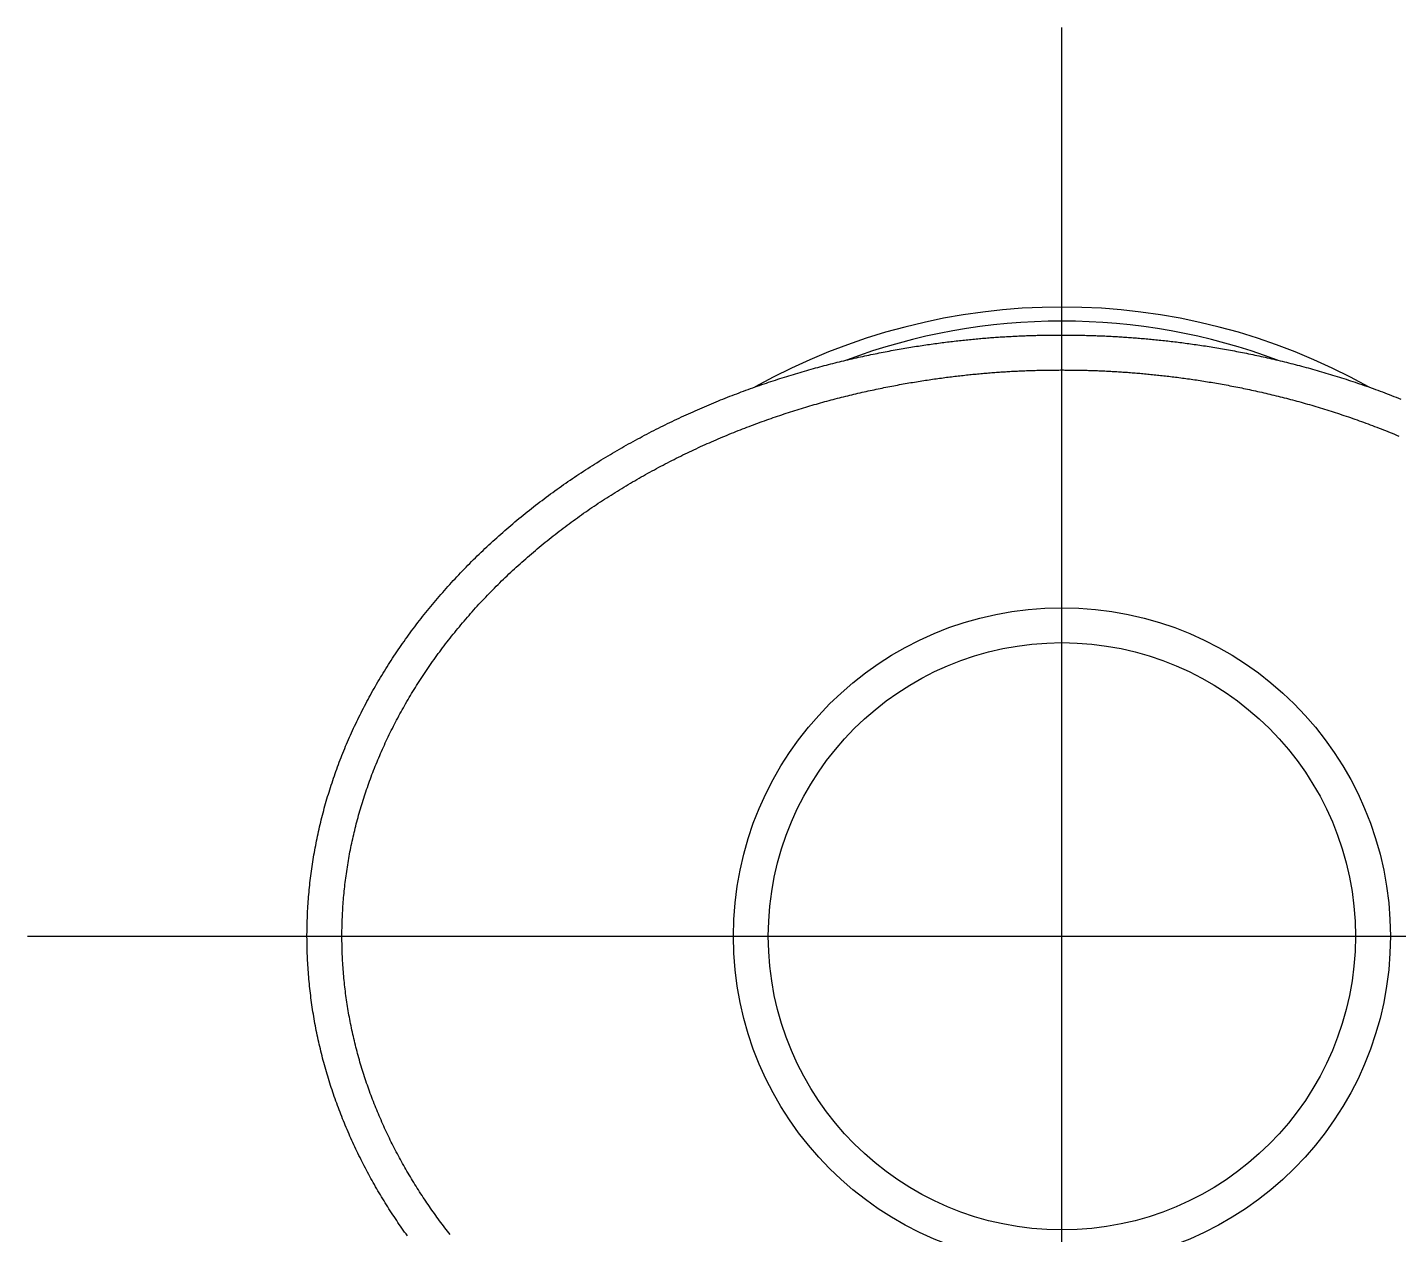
# Model space of a CAD drawing. Extents: x -24.5 to 19.9, y -16.2 to 6.5.
# Drawn here: x 5.15 to 14.95, y -2.13 to 6.5 of the extents above; entities that cross this region are included whole.
import ezdxf

# ---------------------------------------------------------------- set-up
doc = ezdxf.new("R2010")
doc.units = 0
doc.linetypes.add('CENTER', pattern=[50.8, 31.75, -6.35, 6.35, -6.35])
doc.layers.get('0').update_dxf_attribs({"linetype": 'CONTINUOUS'})
doc.layers.add('CENTER', color=1, linetype='CENTER')

msp = doc.modelspace()

# ---------------------------------------------------------------- linework, layer by layer
at = {"color": 7}
for points in [[(7.86433, -2.14251, 0), (7.8546, -2.12897, 0), (7.84492, -2.11538, 0), (7.83529, -2.10175, 0), (7.82572, -2.08808, 0), (7.81619, -2.07436, 0), (7.80672, -2.0606, 0), (7.7973, -2.0468, 0), (7.78793, -2.03295, 0), (7.77861, -2.01906, 0), (7.76935, -2.00513, 0), (7.76014, -1.99115, 0), (7.75099, -1.97713, 0), (7.74188, -1.96306, 0), (7.73283, -1.94895, 0), (7.72384, -1.9348, 0), (7.7149, -1.9206, 0), (7.70602, -1.90636, 0), (7.69719, -1.89208, 0), (7.68841, -1.87775, 0), (7.67969, -1.86338, 0), (7.67103, -1.84897, 0), (7.66243, -1.83451, 0), (7.65388, -1.82001, 0), (7.64539, -1.80547, 0), (7.63697, -1.79088, 0), (7.6286, -1.77626, 0), (7.62029, -1.7616, 0), (7.61205, -1.74689, 0), (7.60387, -1.73215, 0), (7.59575, -1.71737, 0), (7.58769, -1.70255, 0), (7.5797, -1.68769, 0), (7.57177, -1.67279, 0), (7.5639, -1.65786, 0), (7.55609, -1.64288, 0), (7.54835, -1.62787, 0), (7.54067, -1.61283, 0), (7.53306, -1.59775, 0), (7.52552, -1.58263, 0), (7.51803, -1.56748, 0), (7.51062, -1.55229, 0), (7.50327, -1.53706, 0), (7.49598, -1.52181, 0), (7.48877, -1.50652, 0), (7.48161, -1.49119, 0), (7.47453, -1.47583, 0), (7.46751, -1.46044, 0), (7.46057, -1.44502, 0), (7.45369, -1.42956, 0), (7.44687, -1.41407, 0), (7.44013, -1.39855, 0), (7.43346, -1.383, 0), (7.42685, -1.36742, 0), (7.42032, -1.35181, 0), (7.41385, -1.33616, 0), (7.40746, -1.32049, 0), (7.40114, -1.30479, 0), (7.39488, -1.28906, 0), (7.3887, -1.2733, 0), (7.38259, -1.25751, 0), (7.37656, -1.2417, 0), (7.37059, -1.22586, 0), (7.3647, -1.20999, 0), (7.35888, -1.19409, 0), (7.35313, -1.17817, 0), (7.34746, -1.16222, 0), (7.34186, -1.14624, 0), (7.33633, -1.13024, 0), (7.33088, -1.11422, 0), (7.32551, -1.09817, 0), (7.32021, -1.08209, 0), (7.31498, -1.066, 0), (7.30983, -1.04987, 0), (7.30476, -1.03373, 0), (7.29977, -1.01756, 0), (7.29485, -1.00137, 0), (7.29, -0.98516, 0), (7.28524, -0.968926, 0), (7.28055, -0.952671, 0), (7.27594, -0.936395, 0), (7.27141, -0.920098, 0), (7.26696, -0.903781, 0), (7.26259, -0.887444, 0), (7.25829, -0.871088, 0), (7.25408, -0.854712, 0), (7.24995, -0.838318, 0), (7.24589, -0.821907, 0), (7.24192, -0.805479, 0), (7.23802, -0.789036, 0), (7.23421, -0.772577, 0), (7.23048, -0.756102, 0), (7.22682, -0.739613, 0), (7.22325, -0.723108, 0), (7.21976, -0.70659, 0), (7.21634, -0.690057, 0), (7.21301, -0.673511, 0), (7.20976, -0.656951, 0), (7.20659, -0.640378, 0), (7.2035, -0.623793, 0), (7.20049, -0.607195, 0), (7.19756, -0.590585, 0), (7.19471, -0.573964, 0), (7.19194, -0.557331, 0), (7.18926, -0.540687, 0), (7.18665, -0.524033, 0), (7.18413, -0.507368, 0), (7.18168, -0.490693, 0), (7.17932, -0.474008, 0), (7.17704, -0.457314, 0), (7.17484, -0.440611, 0), (7.17272, -0.423899, 0), (7.17069, -0.407179, 0), (7.16873, -0.390451, 0), (7.16686, -0.373715, 0), (7.16506, -0.356972, 0), (7.16335, -0.340222, 0), (7.16172, -0.323465, 0), (7.16017, -0.306702, 0), (7.15871, -0.289933, 0), (7.15732, -0.273158, 0), (7.15602, -0.256378, 0), (7.1548, -0.239592, 0), (7.15366, -0.222802, 0), (7.15261, -0.206008, 0), (7.15163, -0.189209, 0), (7.15074, -0.172407, 0), (7.14993, -0.155602, 0), (7.14921, -0.138793, 0), (7.14856, -0.121982, 0), (7.148, -0.105168, 0), (7.14752, -0.088353, 0), (7.14712, -0.071536, 0), (7.14681, -0.054717, 0), (7.14657, -0.037897, 0), (7.14642, -0.021077, 0), (7.14636, -0.004256, 0), (7.14637, 0.012565, 0), (7.14647, 0.029385, 0), (7.14665, 0.046205, 0), (7.14692, 0.063024, 0), (7.14727, 0.079841, 0), (7.1477, 0.096657, 0), (7.14821, 0.113471, 0), (7.14881, 0.130283, 0), (7.14949, 0.147092, 0), (7.15025, 0.163899, 0), (7.1511, 0.180705, 0), (7.15203, 0.197511, 0), (7.15304, 0.214315, 0), (7.15414, 0.231118, 0), (7.15531, 0.24792, 0), (7.15657, 0.264719, 0), (7.15792, 0.281517, 0), (7.15934, 0.298313, 0), (7.16085, 0.315106, 0), (7.16244, 0.331897, 0), (7.16412, 0.348684, 0), (7.16587, 0.365469, 0), (7.16771, 0.38225, 0), (7.16964, 0.399028, 0), (7.17164, 0.415803, 0), (7.17373, 0.432573, 0), (7.1759, 0.449339, 0), (7.17816, 0.466101, 0), (7.18049, 0.482858, 0), (7.18291, 0.49961, 0), (7.18542, 0.516357, 0), (7.188, 0.533099, 0), (7.19067, 0.549836, 0), (7.19342, 0.566567, 0), (7.19625, 0.583292, 0), (7.19917, 0.600011, 0), (7.20217, 0.616723, 0), (7.20525, 0.633429, 0), (7.20842, 0.650128, 0), (7.21167, 0.66682, 0), (7.215, 0.683505, 0), (7.21841, 0.700182, 0), (7.22191, 0.716852, 0), (7.22549, 0.733514, 0), (7.22915, 0.750168, 0), (7.2329, 0.766813, 0), (7.23673, 0.78345, 0), (7.24064, 0.800078, 0), (7.24463, 0.816698, 0), (7.24871, 0.833307, 0), (7.25287, 0.849908, 0), (7.25711, 0.866499, 0), (7.26144, 0.88308, 0), (7.26585, 0.899651, 0), (7.27034, 0.916212, 0), (7.27491, 0.932762, 0), (7.27957, 0.949301, 0), (7.28431, 0.96583, 0), (7.28914, 0.982347, 0), (7.29404, 0.998853, 0), (7.29903, 1.01535, 0), (7.3041, 1.03183, 0), (7.30926, 1.0483, 0), (7.3145, 1.06476, 0), (7.31982, 1.0812, 0), (7.32522, 1.09764, 0), (7.33071, 1.11406, 0), (7.33628, 1.13046, 0), (7.34194, 1.14686, 0), (7.34767, 1.16324, 0), (7.35349, 1.1796, 0), (7.35939, 1.19595, 0), (7.36538, 1.21228, 0), (7.37145, 1.2286, 0), (7.3776, 1.24491, 0), (7.38383, 1.2612, 0), (7.39015, 1.27747, 0), (7.39655, 1.29372, 0), (7.40303, 1.30996, 0), (7.40959, 1.32618, 0), (7.41624, 1.34239, 0), (7.42296, 1.35857, 0), (7.42977, 1.37474, 0), (7.43666, 1.39089, 0), (7.44364, 1.40703, 0), (7.45069, 1.42314, 0), (7.45783, 1.43924, 0), (7.46505, 1.45531, 0), (7.47235, 1.47137, 0), (7.47973, 1.4874, 0), (7.48719, 1.50342, 0), (7.49473, 1.51942, 0), (7.50236, 1.53539, 0), (7.51006, 1.55135, 0), (7.51785, 1.56728, 0), (7.52572, 1.58319, 0), (7.53367, 1.59908, 0), (7.5417, 1.61495, 0), (7.5498, 1.63079, 0), (7.55799, 1.64662, 0), (7.56627, 1.66242, 0), (7.57462, 1.67819, 0), (7.58305, 1.69395, 0), (7.59156, 1.70968, 0), (7.60015, 1.72538, 0), (7.60882, 1.74106, 0), (7.61757, 1.75672, 0), (7.62641, 1.77235, 0), (7.63532, 1.78796, 0), (7.64431, 1.80354, 0), (7.65338, 1.81909, 0), (7.66253, 1.83462, 0), (7.67176, 1.85013, 0), (7.68107, 1.8656, 0), (7.69045, 1.88105, 0), (7.69992, 1.89648, 0), (7.70947, 1.91187, 0), (7.71909, 1.92724, 0), (7.7288, 1.94258, 0), (7.73858, 1.95789, 0), (7.74844, 1.97318, 0), (7.75838, 1.98843, 0), (7.7684, 2.00366, 0), (7.7785, 2.01885, 0), (7.78867, 2.03402, 0), (7.79893, 2.04916, 0), (7.80926, 2.06426, 0), (7.81967, 2.07934, 0), (7.83016, 2.09439, 0), (7.84073, 2.1094, 0), (7.85138, 2.12439, 0), (7.86211, 2.13934, 0), (7.87292, 2.15426, 0), (7.8838, 2.16915, 0), (7.89477, 2.18401, 0), (7.9058, 2.19883, 0), (7.91692, 2.21362, 0), (7.92811, 2.22838, 0), (7.93938, 2.2431, 0), (7.95072, 2.25779, 0), (7.96214, 2.27244, 0), (7.97363, 2.28706, 0), (7.9852, 2.30164, 0), (7.99683, 2.31618, 0), (8.00855, 2.33069, 0), (8.02033, 2.34516, 0), (8.03219, 2.35959, 0), (8.04412, 2.37398, 0), (8.05611, 2.38834, 0), (8.06818, 2.40265, 0), (8.08032, 2.41693, 0), (8.09253, 2.43117, 0), (8.10481, 2.44536, 0), (8.11716, 2.45952, 0), (8.12958, 2.47363, 0), (8.14206, 2.48771, 0), (8.15462, 2.50174, 0), (8.16724, 2.51573, 0), (8.17992, 2.52967, 0), (8.19268, 2.54358, 0), (8.20549, 2.55743, 0), (8.21838, 2.57125, 0), (8.23133, 2.58502, 0), (8.24434, 2.59875, 0), (8.25742, 2.61242, 0), (8.27056, 2.62606, 0), (8.28376, 2.63965, 0), (8.29703, 2.65319, 0), (8.31036, 2.66668, 0), (8.32375, 2.68013, 0), (8.3372, 2.69353, 0), (8.35072, 2.70688, 0), (8.36429, 2.72018, 0), (8.37792, 2.73343, 0), (8.39162, 2.74663, 0), (8.40537, 2.75978, 0), (8.41918, 2.77289, 0), (8.43305, 2.78594, 0), (8.44698, 2.79894, 0), (8.46097, 2.81189, 0), (8.47501, 2.82478, 0), (8.48911, 2.83762, 0), (8.50326, 2.85041, 0), (8.51747, 2.86315, 0), (8.53174, 2.87583, 0), (8.54606, 2.88846, 0), (8.56043, 2.90103, 0), (8.57486, 2.91355, 0), (8.58934, 2.92601, 0), (8.60387, 2.93842, 0), (8.61845, 2.95077, 0), (8.63308, 2.96306, 0), (8.64776, 2.9753, 0), (8.66249, 2.98748, 0), (8.67726, 2.9996, 0), (8.69209, 3.01167, 0), (8.70696, 3.02368, 0), (8.72187, 3.03563, 0), (8.73684, 3.04752, 0), (8.75184, 3.05936, 0), (8.76689, 3.07114, 0), (8.78199, 3.08286, 0), (8.79712, 3.09452, 0), (8.8123, 3.10612, 0), (8.82752, 3.11767, 0), (8.84278, 3.12916, 0), (8.85809, 3.14059, 0), (8.87343, 3.15196, 0), (8.88881, 3.16327, 0), (8.90422, 3.17452, 0), (8.91968, 3.18572, 0), (8.93517, 3.19685, 0), (8.9507, 3.20793, 0), (8.96627, 3.21894, 0), (8.98187, 3.2299, 0), (8.9975, 3.24079, 0), (9.01317, 3.25163, 0), (9.02887, 3.2624, 0), (9.0446, 3.27312, 0), (9.06037, 3.28377, 0), (9.07616, 3.29437, 0), (9.09199, 3.3049, 0), (9.10784, 3.31537, 0), (9.12373, 3.32578, 0), (9.13964, 3.33613, 0), (9.15559, 3.34642, 0), (9.17155, 3.35665, 0), (9.18755, 3.36682, 0), (9.20357, 3.37692, 0), (9.21962, 3.38696, 0), (9.23569, 3.39694, 0), (9.25178, 3.40686, 0), (9.2679, 3.41671, 0), (9.28404, 3.42651, 0), (9.30021, 3.43624, 0), (9.31639, 3.4459, 0), (9.3326, 3.45551, 0), (9.34882, 3.46505, 0), (9.36506, 3.47453, 0), (9.38133, 3.48394, 0), (9.39761, 3.49329, 0), (9.41391, 3.50258, 0), (9.43022, 3.51181, 0), (9.44656, 3.52097, 0), (9.4629, 3.53006, 0), (9.47927, 3.53909, 0), (9.49564, 3.54806, 0), (9.51203, 3.55696, 0), (9.52843, 3.5658, 0), (9.54485, 3.57457, 0), (9.56127, 3.58328, 0), (9.5777, 3.59193, 0), (9.59415, 3.60051, 0), (9.61059, 3.60902, 0), (9.62705, 3.61747, 0), (9.64352, 3.62586, 0), (9.65999, 3.63419, 0), (9.67646, 3.64245, 0), (9.69295, 3.65065, 0), (9.70943, 3.65878, 0), (9.72593, 3.66686, 0), (9.74242, 3.67487, 0), (9.75893, 3.68281, 0), (9.77543, 3.6907, 0), (9.79194, 3.69852, 0), (9.80844, 3.70628, 0), (9.82496, 3.71398, 0), (9.84147, 3.72162, 0), (9.85798, 3.72919, 0), (9.87449, 3.73671, 0), (9.891, 3.74416, 0), (9.90752, 3.75155, 0), (9.92403, 3.75888, 0), (9.94054, 3.76615, 0), (9.95704, 3.77336, 0), (9.97355, 3.78051, 0), (9.99005, 3.7876, 0), (10.0065, 3.79463, 0), (10.023, 3.80159, 0), (10.0395, 3.8085, 0), (10.056, 3.81535, 0), (10.0725, 3.82214, 0), (10.089, 3.82887, 0), (10.1054, 3.83555, 0), (10.1219, 3.84216, 0), (10.1383, 3.84871, 0), (10.1548, 3.85521, 0), (10.1712, 3.86164, 0), (10.1876, 3.86802, 0), (10.204, 3.87434, 0), (10.2204, 3.88061, 0), (10.2368, 3.88681, 0), (10.2532, 3.89296, 0), (10.2696, 3.89905, 0), (10.2859, 3.90508, 0), (10.3023, 3.91106, 0), (10.3186, 3.91697, 0), (10.3349, 3.92284, 0), (10.3512, 3.92864, 0), (10.3675, 3.93439, 0), (10.3838, 3.94008, 0), (10.4, 3.94572, 0), (10.4163, 3.9513, 0), (10.4325, 3.95682, 0), (10.4487, 3.96229, 0), (10.4649, 3.9677, 0), (10.4811, 3.97306, 0), (10.4972, 3.97836, 0), (10.5133, 3.98361, 0), (10.5294, 3.9888, 0), (10.5455, 3.99394, 0), (10.5616, 3.99903, 0), (10.5777, 4.00406, 0), (10.5937, 4.00903, 0), (10.6097, 4.01395, 0), (10.6257, 4.01882, 0), (10.6416, 4.02363, 0), (10.6576, 4.02839, 0), (10.6735, 4.0331, 0), (10.6894, 4.03775, 0), (10.7052, 4.04235, 0), (10.7211, 4.0469, 0), (10.7369, 4.05139, 0), (10.7526, 4.05583, 0), (10.7684, 4.06022, 0), (10.7841, 4.06456, 0), (10.7998, 4.06884, 0), (10.8154, 4.07308, 0), (10.8311, 4.07726, 0), (10.8467, 4.08139, 0), (10.8622, 4.08548, 0), (10.8777, 4.08951, 0), (10.8932, 4.09349, 0), (10.9087, 4.09742, 0), (10.9241, 4.1013, 0), (10.9395, 4.10514, 0), (10.9549, 4.10892, 0), (10.9702, 4.11266, 0), (10.9855, 4.11634, 0), (11.0007, 4.11998, 0), (11.0159, 4.12358, 0), (11.0311, 4.12712, 0), (11.0462, 4.13062, 0), (11.0613, 4.13407, 0), (11.0763, 4.13748, 0), (11.0913, 4.14083, 0), (11.1063, 4.14415, 0), (11.1212, 4.14741, 0), (11.1361, 4.15063, 0), (11.1509, 4.15381, 0), (11.1657, 4.15694, 0), (11.1805, 4.16003, 0), (11.1952, 4.16307, 0), (11.2098, 4.16607, 0), (11.2244, 4.16902, 0), (11.239, 4.17194, 0), (11.2535, 4.1748, 0), (11.268, 4.17763, 0), (11.2824, 4.18041, 0), (11.2967, 4.18315, 0), (11.3111, 4.18585, 0), (11.3253, 4.18851, 0), (11.3396, 4.19112, 0), (11.3537, 4.1937, 0), (11.3678, 4.19623, 0), (11.3819, 4.19872, 0), (11.3959, 4.20118, 0), (11.4099, 4.20359, 0), (11.4238, 4.20596, 0), (11.4376, 4.2083, 0), (11.4514, 4.21059, 0), (11.4651, 4.21285, 0), (11.4788, 4.21506, 0), (11.4924, 4.21724, 0), (11.506, 4.21938, 0), (11.5195, 4.22149, 0), (11.5329, 4.22355, 0), (11.5463, 4.22558, 0), (11.5596, 4.22757, 0), (11.5729, 4.22953, 0), (11.5861, 4.23144, 0), (11.5992, 4.23333, 0), (11.6123, 4.23517, 0), (11.6253, 4.23698, 0), (11.6383, 4.23876, 0), (11.6512, 4.2405, 0), (11.664, 4.24221, 0), (11.6768, 4.24388, 0), (11.6895, 4.24552, 0), (11.7021, 4.24712, 0), (11.7146, 4.24869, 0), (11.7271, 4.25024, 0), (11.7396, 4.25175, 0), (11.752, 4.25324, 0), (11.7643, 4.2547, 0), (11.7766, 4.25614, 0), (11.7889, 4.25754, 0), (11.8011, 4.25893, 0), (11.8133, 4.26028, 0), (11.8254, 4.26161, 0), (11.8374, 4.26291, 0), (11.8495, 4.26419, 0), (11.8614, 4.26544, 0), (11.8734, 4.26667, 0), (11.8853, 4.26787, 0), (11.8971, 4.26904, 0), (11.909, 4.27019, 0), (11.9207, 4.27132, 0), (11.9325, 4.27242, 0), (11.9442, 4.2735, 0), (11.9558, 4.27455, 0), (11.9675, 4.27558, 0), (11.9791, 4.27658, 0), (11.9906, 4.27756, 0), (12.0022, 4.27852, 0), (12.0137, 4.27945, 0), (12.0251, 4.28036, 0), (12.0366, 4.28125, 0), (12.048, 4.28211, 0), (12.0594, 4.28295, 0), (12.0707, 4.28377, 0), (12.0821, 4.28457, 0), (12.0934, 4.28534, 0), (12.1047, 4.28609, 0), (12.1159, 4.28682, 0), (12.1272, 4.28753, 0), (12.1384, 4.28822, 0), (12.1496, 4.28888, 0), (12.1607, 4.28952, 0), (12.1719, 4.29015, 0), (12.183, 4.29075, 0), (12.1942, 4.29133, 0), (12.2053, 4.29189, 0), (12.2164, 4.29243, 0), (12.2274, 4.29295, 0), (12.2385, 4.29345, 0), (12.2495, 4.29393, 0), (12.2606, 4.29439, 0), (12.2716, 4.29483, 0), (12.2826, 4.29525, 0), (12.2936, 4.29566, 0), (12.3046, 4.29604, 0), (12.3156, 4.2964, 0), (12.3266, 4.29675, 0), (12.3376, 4.29708, 0), (12.3485, 4.29739, 0), (12.3595, 4.29768, 0), (12.3705, 4.29795, 0), (12.3815, 4.2982, 0), (12.3924, 4.29844, 0), (12.4034, 4.29866, 0), (12.4143, 4.29886, 0), (12.4253, 4.29905, 0), (12.4363, 4.29922, 0), (12.4473, 4.29937, 0), (12.4582, 4.2995, 0), (12.4692, 4.29962, 0), (12.4802, 4.29972, 0), (12.4912, 4.29981, 0), (12.5022, 4.29988, 0), (12.5132, 4.29993, 0), (12.5242, 4.29997, 0), (12.5353, 4.29999, 0), (12.5463, 4.3, 0)], [(12.5463, 4.3, 0), (12.5574, 4.29999, 0), (12.5684, 4.29997, 0), (12.5794, 4.29993, 0), (12.5904, 4.29987, 0), (12.6015, 4.2998, 0), (12.6124, 4.29971, 0), (12.6234, 4.2996, 0), (12.6344, 4.29948, 0), (12.6454, 4.29934, 0), (12.6564, 4.29918, 0), (12.6673, 4.29901, 0), (12.6783, 4.29881, 0), (12.6893, 4.2986, 0), (12.7003, 4.29838, 0), (12.7112, 4.29813, 0), (12.7222, 4.29787, 0), (12.7332, 4.29759, 0), (12.7441, 4.29729, 0), (12.7551, 4.29697, 0), (12.7661, 4.29663, 0), (12.7771, 4.29628, 0), (12.7881, 4.29591, 0), (12.7991, 4.29551, 0), (12.8101, 4.2951, 0), (12.8211, 4.29467, 0), (12.8321, 4.29422, 0), (12.8432, 4.29375, 0), (12.8542, 4.29326, 0), (12.8653, 4.29275, 0), (12.8763, 4.29223, 0), (12.8874, 4.29168, 0), (12.8985, 4.29111, 0), (12.9097, 4.29052, 0), (12.9208, 4.28991, 0), (12.932, 4.28928, 0), (12.9431, 4.28863, 0), (12.9543, 4.28796, 0), (12.9655, 4.28727, 0), (12.9768, 4.28656, 0), (12.988, 4.28582, 0), (12.9993, 4.28507, 0), (13.0106, 4.28429, 0), (13.022, 4.28349, 0), (13.0333, 4.28267, 0), (13.0447, 4.28183, 0), (13.0561, 4.28097, 0), (13.0676, 4.28008, 0), (13.079, 4.27917, 0), (13.0905, 4.27824, 0), (13.1021, 4.27729, 0), (13.1136, 4.27631, 0), (13.1252, 4.27531, 0), (13.1369, 4.27429, 0), (13.1485, 4.27325, 0), (13.1602, 4.27218, 0), (13.172, 4.27109, 0), (13.1837, 4.26997, 0), (13.1956, 4.26883, 0), (13.2074, 4.26767, 0), (13.2193, 4.26649, 0), (13.2312, 4.26528, 0), (13.2432, 4.26404, 0), (13.2552, 4.26278, 0), (13.2673, 4.2615, 0), (13.2794, 4.26019, 0), (13.2916, 4.25885, 0), (13.3038, 4.25749, 0), (13.3161, 4.2561, 0), (13.3284, 4.25468, 0), (13.3407, 4.25323, 0), (13.3531, 4.25175, 0), (13.3656, 4.25024, 0), (13.3781, 4.24869, 0), (13.3907, 4.24712, 0), (13.4033, 4.24552, 0), (13.416, 4.24389, 0), (13.4287, 4.24222, 0), (13.4415, 4.24052, 0), (13.4544, 4.23879, 0), (13.4673, 4.23702, 0), (13.4802, 4.23522, 0), (13.4933, 4.23339, 0), (13.5063, 4.23152, 0), (13.5195, 4.22962, 0), (13.5327, 4.22768, 0), (13.5459, 4.2257, 0), (13.5592, 4.22369, 0), (13.5726, 4.22163, 0), (13.5861, 4.21955, 0), (13.5996, 4.21742, 0), (13.6131, 4.21526, 0), (13.6268, 4.21305, 0), (13.6405, 4.21081, 0), (13.6542, 4.20853, 0), (13.6681, 4.2062, 0), (13.682, 4.20384, 0), (13.6959, 4.20143, 0), (13.7099, 4.19899, 0), (13.724, 4.1965, 0), (13.7381, 4.19397, 0), (13.7522, 4.1914, 0), (13.7665, 4.18879, 0), (13.7808, 4.18614, 0), (13.7951, 4.18344, 0), (13.8095, 4.1807, 0), (13.8239, 4.17792, 0), (13.8384, 4.17509, 0), (13.8529, 4.17222, 0), (13.8675, 4.16931, 0), (13.8821, 4.16635, 0), (13.8968, 4.16335, 0), (13.9115, 4.16031, 0), (13.9263, 4.15722, 0), (13.9411, 4.15408, 0), (13.956, 4.1509, 0), (13.9709, 4.14767, 0), (13.9858, 4.1444, 0), (14.0008, 4.14108, 0), (14.0158, 4.13771, 0), (14.0309, 4.1343, 0), (14.046, 4.13084, 0), (14.0612, 4.12733, 0), (14.0764, 4.12378, 0), (14.0916, 4.12018, 0), (14.1069, 4.11653, 0), (14.1222, 4.11283, 0), (14.1375, 4.10908, 0), (14.1529, 4.10529, 0), (14.1683, 4.10144, 0), (14.1838, 4.09754, 0), (14.1992, 4.0936, 0), (14.2147, 4.0896, 0), (14.2303, 4.08556, 0), (14.2458, 4.08146, 0), (14.2614, 4.07732, 0), (14.2771, 4.07312, 0), (14.2927, 4.06887, 0), (14.3084, 4.06457, 0), (14.3242, 4.06022, 0), (14.3399, 4.05582, 0), (14.3557, 4.05137, 0), (14.3715, 4.04686, 0), (14.3873, 4.0423, 0), (14.4032, 4.03769, 0), (14.419, 4.03303, 0), (14.4349, 4.02832, 0), (14.4509, 4.02355, 0), (14.4668, 4.01873, 0), (14.4828, 4.01386, 0), (14.4988, 4.00893, 0), (14.5148, 4.00395, 0), (14.5309, 3.99892, 0), (14.547, 3.99383, 0), (14.563, 3.98869, 0), (14.5791, 3.9835, 0), (14.5953, 3.97825, 0), (14.6114, 3.97294, 0), (14.6276, 3.96759, 0), (14.6438, 3.96217, 0), (14.66, 3.9567, 0), (14.6762, 3.95118, 0), (14.6924, 3.9456, 0), (14.7087, 3.93996, 0), (14.725, 3.93427, 0), (14.7413, 3.92853, 0), (14.7576, 3.92272, 0), (14.7739, 3.91687, 0), (14.7902, 3.91095, 0), (14.8066, 3.90498, 0), (14.8229, 3.89895, 0), (14.8393, 3.89286, 0), (14.8557, 3.88672, 0), (14.8721, 3.88052, 0), (14.8885, 3.87426, 0), (14.9049, 3.86794, 0), (14.9213, 3.86157, 0), (14.9377, 3.85513, 0), (14.9542, 3.84864, 0), (14.9706, 3.84209, 0)], [(8.17086, -2.13367, 0), (8.16119, -2.12137, 0), (8.15157, -2.10903, 0), (8.14199, -2.09666, 0), (8.13246, -2.08424, 0), (8.12297, -2.07178, 0), (8.11353, -2.05928, 0), (8.10414, -2.04675, 0), (8.0948, -2.03417, 0), (8.08551, -2.02156, 0), (8.07626, -2.00891, 0), (8.06707, -1.99621, 0), (8.05792, -1.98348, 0), (8.04882, -1.97071, 0), (8.03977, -1.9579, 0), (8.03077, -1.94505, 0), (8.02182, -1.93216, 0), (8.01292, -1.91923, 0), (8.00407, -1.90627, 0), (7.99527, -1.89326, 0), (7.98652, -1.88022, 0), (7.97782, -1.86713, 0), (7.96917, -1.85401, 0), (7.96058, -1.84085, 0), (7.95204, -1.82765, 0), (7.94354, -1.81441, 0), (7.93511, -1.80113, 0), (7.92672, -1.78781, 0), (7.91839, -1.77446, 0), (7.91011, -1.76106, 0), (7.90188, -1.74763, 0), (7.8937, -1.73415, 0), (7.88558, -1.72064, 0), (7.87752, -1.70709, 0), (7.86951, -1.6935, 0), (7.86156, -1.67988, 0), (7.85366, -1.66622, 0), (7.84583, -1.65252, 0), (7.83805, -1.63879, 0), (7.83033, -1.62502, 0), (7.82267, -1.61122, 0), (7.81507, -1.59738, 0), (7.80753, -1.58351, 0), (7.80005, -1.56961, 0), (7.79263, -1.55567, 0), (7.78527, -1.5417, 0), (7.77797, -1.5277, 0), (7.77073, -1.51366, 0), (7.76355, -1.49959, 0), (7.75643, -1.48549, 0), (7.74938, -1.47136, 0), (7.74238, -1.4572, 0), (7.73545, -1.443, 0), (7.72858, -1.42878, 0), (7.72178, -1.41452, 0), (7.71503, -1.40024, 0), (7.70836, -1.38593, 0), (7.70174, -1.37158, 0), (7.69519, -1.35721, 0), (7.6887, -1.34281, 0), (7.68228, -1.32838, 0), (7.67592, -1.31393, 0), (7.66963, -1.29944, 0), (7.6634, -1.28493, 0), (7.65724, -1.27039, 0), (7.65114, -1.25583, 0), (7.64511, -1.24124, 0), (7.63915, -1.22662, 0), (7.63325, -1.21198, 0), (7.62742, -1.19731, 0), (7.62166, -1.18262, 0), (7.61596, -1.16791, 0), (7.61034, -1.15316, 0), (7.60478, -1.1384, 0), (7.59929, -1.12361, 0), (7.59386, -1.1088, 0), (7.58851, -1.09397, 0), (7.58323, -1.07911, 0), (7.57801, -1.06423, 0), (7.57287, -1.04933, 0), (7.56779, -1.03441, 0), (7.56279, -1.01947, 0), (7.55785, -1.0045, 0), (7.55299, -0.989519, 0), (7.5482, -0.974515, 0), (7.54348, -0.95949, 0), (7.53883, -0.944446, 0), (7.53425, -0.929383, 0), (7.52975, -0.914301, 0), (7.52532, -0.899201, 0), (7.52096, -0.884082, 0), (7.51667, -0.868946, 0), (7.51246, -0.853792, 0), (7.50832, -0.83862, 0), (7.50425, -0.823432, 0), (7.50026, -0.808228, 0), (7.49635, -0.793007, 0), (7.4925, -0.777771, 0), (7.48874, -0.76252, 0), (7.48504, -0.747256, 0), (7.48142, -0.731979, 0), (7.47788, -0.716688, 0), (7.47441, -0.701384, 0), (7.47102, -0.686068, 0), (7.4677, -0.67074, 0), (7.46445, -0.655399, 0), (7.46128, -0.640047, 0), (7.45819, -0.624683, 0), (7.45517, -0.609308, 0), (7.45223, -0.593923, 0), (7.44936, -0.578526, 0), (7.44656, -0.56312, 0), (7.44384, -0.547703, 0), (7.4412, -0.532276, 0), (7.43863, -0.51684, 0), (7.43613, -0.501395, 0), (7.43372, -0.485941, 0), (7.43137, -0.470478, 0), (7.42911, -0.455006, 0), (7.42691, -0.439527, 0), (7.4248, -0.42404, 0), (7.42276, -0.408545, 0), (7.42079, -0.393043, 0), (7.4189, -0.377534, 0), (7.41709, -0.362018, 0), (7.41535, -0.346496, 0), (7.41369, -0.330968, 0), (7.4121, -0.315433, 0), (7.41059, -0.299894, 0), (7.40915, -0.284348, 0), (7.40779, -0.268798, 0), (7.40651, -0.253243, 0), (7.4053, -0.237684, 0), (7.40417, -0.222121, 0), (7.40312, -0.206553, 0), (7.40214, -0.190982, 0), (7.40124, -0.175407, 0), (7.40041, -0.15983, 0), (7.39966, -0.14425, 0), (7.39899, -0.128667, 0), (7.39839, -0.113082, 0), (7.39787, -0.097495, 0), (7.39742, -0.081906, 0), (7.39706, -0.066316, 0), (7.39676, -0.050724, 0), (7.39655, -0.035132, 0), (7.39641, -0.01954, 0), (7.39635, -0.003947, 0), (7.39637, 0.011646, 0), (7.39646, 0.027239, 0), (7.39663, 0.042831, 0), (7.39687, 0.058422, 0), (7.3972, 0.074012, 0), (7.3976, 0.089601, 0), (7.39807, 0.105188, 0), (7.39863, 0.120773, 0), (7.39926, 0.136356, 0), (7.39997, 0.151937, 0), (7.40075, 0.167518, 0), (7.40161, 0.183099, 0), (7.40255, 0.198679, 0), (7.40357, 0.214258, 0), (7.40466, 0.229837, 0), (7.40582, 0.245414, 0), (7.40707, 0.26099, 0), (7.40839, 0.276564, 0), (7.40979, 0.292137, 0), (7.41127, 0.307708, 0), (7.41282, 0.323277, 0), (7.41445, 0.338844, 0), (7.41615, 0.354409, 0), (7.41793, 0.369971, 0), (7.41979, 0.38553, 0), (7.42173, 0.401087, 0), (7.42374, 0.41664, 0), (7.42584, 0.432191, 0), (7.428, 0.447737, 0), (7.43025, 0.463281, 0), (7.43257, 0.47882, 0), (7.43497, 0.494356, 0), (7.43744, 0.509887, 0), (7.44, 0.525414, 0), (7.44263, 0.540937, 0), (7.44533, 0.556455, 0), (7.44812, 0.571968, 0), (7.45098, 0.587476, 0), (7.45392, 0.602979, 0), (7.45693, 0.618477, 0), (7.46003, 0.633969, 0), (7.4632, 0.649456, 0), (7.46644, 0.664936, 0), (7.46977, 0.680411, 0), (7.47317, 0.695879, 0), (7.47665, 0.711341, 0), (7.48021, 0.726796, 0), (7.48384, 0.742245, 0), (7.48756, 0.757687, 0), (7.49134, 0.773121, 0), (7.49521, 0.788548, 0), (7.49916, 0.803968, 0), (7.50318, 0.81938, 0), (7.50728, 0.834784, 0), (7.51145, 0.850181, 0), (7.51571, 0.865569, 0), (7.52004, 0.880948, 0), (7.52445, 0.89632, 0), (7.52894, 0.911682, 0), (7.5335, 0.927036, 0), (7.53814, 0.94238, 0), (7.54286, 0.957716, 0), (7.54766, 0.973042, 0), (7.55254, 0.988358, 0), (7.55749, 1.00366, 0), (7.56252, 1.01896, 0), (7.56763, 1.03425, 0), (7.57282, 1.04952, 0), (7.57808, 1.06479, 0), (7.58342, 1.08004, 0), (7.58884, 1.09529, 0), (7.59434, 1.11052, 0), (7.59992, 1.12574, 0), (7.60557, 1.14094, 0), (7.61131, 1.15614, 0), (7.61712, 1.17132, 0), (7.623, 1.18649, 0), (7.62897, 1.20164, 0), (7.63501, 1.21679, 0), (7.64113, 1.23191, 0), (7.64733, 1.24703, 0), (7.65361, 1.26213, 0), (7.65996, 1.27721, 0), (7.66639, 1.29228, 0), (7.6729, 1.30734, 0), (7.67948, 1.32238, 0), (7.68614, 1.33741, 0), (7.69288, 1.35241, 0), (7.6997, 1.36741, 0), (7.70659, 1.38238, 0), (7.71356, 1.39734, 0), (7.72061, 1.41229, 0), (7.72773, 1.42721, 0), (7.73493, 1.44212, 0), (7.74221, 1.45701, 0), (7.74956, 1.47188, 0), (7.75699, 1.48674, 0), (7.7645, 1.50157, 0), (7.77208, 1.51639, 0), (7.77974, 1.53119, 0), (7.78748, 1.54597, 0), (7.79529, 1.56073, 0), (7.80318, 1.57547, 0), (7.81115, 1.59019, 0), (7.81919, 1.60489, 0), (7.82731, 1.61957, 0), (7.8355, 1.63423, 0), (7.84377, 1.64887, 0), (7.85212, 1.66349, 0), (7.86054, 1.67808, 0), (7.86904, 1.69266, 0), (7.87762, 1.70721, 0), (7.88627, 1.72174, 0), (7.89499, 1.73624, 0), (7.90379, 1.75073, 0), (7.91267, 1.76519, 0), (7.92162, 1.77963, 0), (7.93065, 1.79404, 0), (7.93975, 1.80843, 0), (7.94893, 1.8228, 0), (7.95819, 1.83714, 0), (7.96752, 1.85146, 0), (7.97692, 1.86575, 0), (7.9864, 1.88002, 0), (7.99596, 1.89426, 0), (8.00559, 1.90848, 0), (8.0153, 1.92267, 0), (8.02508, 1.93683, 0), (8.03494, 1.95097, 0), (8.04487, 1.96508, 0), (8.05488, 1.97917, 0), (8.06497, 1.99323, 0), (8.07513, 2.00726, 0), (8.08537, 2.02127, 0), (8.09568, 2.03524, 0), (8.10607, 2.04919, 0), (8.11653, 2.0631, 0), (8.12706, 2.07699, 0), (8.13767, 2.09085, 0), (8.14835, 2.10468, 0), (8.1591, 2.11847, 0), (8.16992, 2.13224, 0), (8.18081, 2.14597, 0), (8.19178, 2.15967, 0), (8.20281, 2.17334, 0), (8.21392, 2.18698, 0), (8.22509, 2.20058, 0), (8.23634, 2.21415, 0), (8.24765, 2.22769, 0), (8.25903, 2.24119, 0), (8.27048, 2.25465, 0), (8.282, 2.26808, 0), (8.29359, 2.28147, 0), (8.30524, 2.29483, 0), (8.31696, 2.30815, 0), (8.32874, 2.32144, 0), (8.34059, 2.33468, 0), (8.35251, 2.34789, 0), (8.36449, 2.36106, 0), (8.37653, 2.37419, 0), (8.38864, 2.38728, 0), (8.40082, 2.40033, 0), (8.41305, 2.41335, 0), (8.42535, 2.42632, 0), (8.43771, 2.43925, 0), (8.45014, 2.45214, 0), (8.46262, 2.46499, 0), (8.47517, 2.47779, 0), (8.48778, 2.49056, 0), (8.50044, 2.50328, 0), (8.51317, 2.51595, 0), (8.52596, 2.52858, 0), (8.5388, 2.54117, 0), (8.55171, 2.55372, 0), (8.56467, 2.56622, 0), (8.5777, 2.57867, 0), (8.59078, 2.59108, 0), (8.60391, 2.60344, 0), (8.61711, 2.61575, 0), (8.63036, 2.62802, 0), (8.64366, 2.64024, 0), (8.65702, 2.65241, 0), (8.67044, 2.66454, 0), (8.68391, 2.67661, 0), (8.69744, 2.68864, 0), (8.71102, 2.70061, 0), (8.72465, 2.71254, 0), (8.73834, 2.72441, 0), (8.75207, 2.73623, 0), (8.76586, 2.74801, 0), (8.7797, 2.75973, 0), (8.79359, 2.77139, 0), (8.80752, 2.78301, 0), (8.82151, 2.79457, 0), (8.83554, 2.80608, 0), (8.84962, 2.81754, 0), (8.86374, 2.82895, 0), (8.87791, 2.8403, 0), (8.89213, 2.8516, 0), (8.90639, 2.86285, 0), (8.92069, 2.87404, 0), (8.93504, 2.88518, 0), (8.94943, 2.89627, 0), (8.96386, 2.9073, 0), (8.97834, 2.91828, 0), (8.99285, 2.92921, 0), (9.0074, 2.94008, 0), (9.022, 2.9509, 0), (9.03663, 2.96166, 0), (9.0513, 2.97236, 0), (9.06601, 2.98302, 0), (9.08075, 2.99361, 0), (9.09554, 3.00415, 0), (9.11035, 3.01464, 0), (9.12521, 3.02507, 0), (9.14009, 3.03545, 0), (9.15501, 3.04576, 0), (9.16997, 3.05603, 0), (9.18496, 3.06623, 0), (9.19997, 3.07639, 0), (9.21502, 3.08648, 0), (9.23011, 3.09652, 0), (9.24522, 3.1065, 0), (9.26036, 3.11642, 0), (9.27553, 3.12629, 0), (9.29072, 3.1361, 0), (9.30595, 3.14585, 0), (9.3212, 3.15554, 0), (9.33648, 3.16518, 0), (9.35179, 3.17476, 0), (9.36712, 3.18428, 0), (9.38247, 3.19374, 0), (9.39785, 3.20314, 0), (9.41325, 3.21249, 0), (9.42868, 3.22177, 0), (9.44412, 3.231, 0), (9.45959, 3.24017, 0), (9.47508, 3.24928, 0), (9.49059, 3.25832, 0), (9.50612, 3.26731, 0), (9.52166, 3.27624, 0), (9.53723, 3.28511, 0), (9.55281, 3.29392, 0), (9.56841, 3.30267, 0), (9.58403, 3.31136, 0), (9.59966, 3.31999, 0), (9.61531, 3.32856, 0), (9.63097, 3.33707, 0), (9.64665, 3.34552, 0), (9.66234, 3.3539, 0), (9.67804, 3.36223, 0), (9.69375, 3.37049, 0), (9.70947, 3.37869, 0), (9.7252, 3.38684, 0), (9.74093, 3.39492, 0), (9.75668, 3.40294, 0), (9.77243, 3.4109, 0), (9.78819, 3.4188, 0), (9.80396, 3.42665, 0), (9.81974, 3.43443, 0), (9.83552, 3.44215, 0), (9.8513, 3.44982, 0), (9.86709, 3.45742, 0), (9.88289, 3.46497, 0), (9.89869, 3.47245, 0), (9.91449, 3.47988, 0), (9.9303, 3.48725, 0), (9.9461, 3.49456, 0), (9.96191, 3.50181, 0), (9.97773, 3.50901, 0), (9.99354, 3.51615, 0), (10.0094, 3.52322, 0), (10.0252, 3.53024, 0), (10.041, 3.53721, 0), (10.0568, 3.54411, 0), (10.0726, 3.55096, 0), (10.0884, 3.55775, 0), (10.1042, 3.56449, 0), (10.12, 3.57116, 0), (10.1358, 3.57778, 0), (10.1516, 3.58435, 0), (10.1674, 3.59086, 0), (10.1832, 3.59731, 0), (10.199, 3.6037, 0), (10.2147, 3.61004, 0), (10.2305, 3.61632, 0), (10.2463, 3.62255, 0), (10.262, 3.62872, 0), (10.2778, 3.63484, 0), (10.2935, 3.6409, 0), (10.3092, 3.64691, 0), (10.325, 3.65286, 0), (10.3407, 3.65875, 0), (10.3564, 3.6646, 0), (10.3721, 3.67038, 0), (10.3877, 3.67612, 0), (10.4034, 3.68179, 0), (10.4191, 3.68742, 0), (10.4347, 3.69299, 0), (10.4503, 3.6985, 0), (10.4659, 3.70397, 0), (10.4815, 3.70938, 0), (10.4971, 3.71473, 0), (10.5127, 3.72004, 0), (10.5283, 3.72528, 0), (10.5438, 3.73048, 0), (10.5593, 3.73562, 0), (10.5748, 3.74072, 0), (10.5903, 3.74575, 0), (10.6058, 3.75074, 0), (10.6212, 3.75567, 0), (10.6367, 3.76056, 0), (10.6521, 3.76539, 0), (10.6675, 3.77016, 0), (10.6828, 3.77489, 0), (10.6982, 3.77956, 0), (10.7135, 3.78419, 0), (10.7288, 3.78876, 0), (10.7441, 3.79328, 0), (10.7594, 3.79775, 0), (10.7746, 3.80217, 0), (10.7898, 3.80654, 0), (10.805, 3.81085, 0), (10.8201, 3.81512, 0), (10.8353, 3.81934, 0), (10.8504, 3.8235, 0), (10.8654, 3.82762, 0), (10.8805, 3.83169, 0), (10.8955, 3.83571, 0), (10.9105, 3.83968, 0), (10.9254, 3.8436, 0), (10.9404, 3.84747, 0), (10.9552, 3.8513, 0), (10.9701, 3.85508, 0), (10.9849, 3.85881, 0), (10.9997, 3.8625, 0), (11.0145, 3.86613, 0), (11.0292, 3.86973, 0), (11.0439, 3.87327, 0), (11.0585, 3.87677, 0), (11.0732, 3.88022, 0), (11.0877, 3.88363, 0), (11.1023, 3.88699, 0), (11.1168, 3.89031, 0), (11.1313, 3.89359, 0), (11.1457, 3.89682, 0), (11.1601, 3.9, 0), (11.1744, 3.90314, 0), (11.1887, 3.90624, 0), (11.203, 3.90929, 0), (11.2172, 3.91231, 0), (11.2314, 3.91527, 0), (11.2455, 3.9182, 0), (11.2596, 3.92108, 0), (11.2737, 3.92393, 0), (11.2877, 3.92673, 0), (11.3017, 3.92949, 0), (11.3156, 3.9322, 0), (11.3294, 3.93488, 0), (11.3433, 3.93752, 0), (11.357, 3.94011, 0), (11.3708, 3.94267, 0), (11.3845, 3.94519, 0), (11.3981, 3.94766, 0), (11.4117, 3.9501, 0), (11.4252, 3.9525, 0), (11.4387, 3.95486, 0), (11.4521, 3.95718, 0), (11.4655, 3.95947, 0), (11.4788, 3.96171, 0), (11.4921, 3.96392, 0), (11.5053, 3.96609, 0), (11.5184, 3.96823, 0), (11.5315, 3.97032, 0), (11.5446, 3.97238, 0), (11.5576, 3.97441, 0), (11.5705, 3.97639, 0), (11.5834, 3.97835, 0), (11.5962, 3.98026, 0), (11.609, 3.98215, 0), (11.6217, 3.98399, 0), (11.6344, 3.9858, 0), (11.6469, 3.98758, 0), (11.6595, 3.98933, 0), (11.6719, 3.99103, 0), (11.6843, 3.99271, 0), (11.6967, 3.99435, 0), (11.709, 3.99596, 0), (11.7212, 3.99754, 0), (11.7333, 3.99908, 0), (11.7454, 4.0006, 0), (11.7575, 4.00208, 0), (11.7695, 4.00354, 0), (11.7814, 4.00497, 0), (11.7933, 4.00638, 0), (11.8051, 4.00776, 0), (11.8169, 4.00912, 0), (11.8287, 4.01045, 0), (11.8404, 4.01175, 0), (11.852, 4.01303, 0), (11.8637, 4.01429, 0), (11.8752, 4.01551, 0), (11.8868, 4.01672, 0), (11.8983, 4.0179, 0), (11.9097, 4.01906, 0), (11.9211, 4.02019, 0), (11.9325, 4.02129, 0), (11.9438, 4.02238, 0), (11.9552, 4.02344, 0), (11.9664, 4.02447, 0), (11.9777, 4.02549, 0), (11.9889, 4.02648, 0), (12, 4.02744, 0), (12.0112, 4.02839, 0), (12.0223, 4.02931, 0), (12.0333, 4.03021, 0), (12.0444, 4.03108, 0), (12.0554, 4.03194, 0), (12.0664, 4.03277, 0), (12.0774, 4.03358, 0), (12.0883, 4.03437, 0), (12.0992, 4.03513, 0), (12.1101, 4.03588, 0), (12.121, 4.0366, 0), (12.1318, 4.03731, 0), (12.1426, 4.03799, 0), (12.1534, 4.03865, 0), (12.1642, 4.03929, 0), (12.175, 4.03991, 0), (12.1857, 4.04051, 0), (12.1964, 4.04109, 0), (12.2071, 4.04165, 0), (12.2178, 4.04219, 0), (12.2285, 4.04271, 0), (12.2392, 4.04321, 0), (12.2498, 4.04369, 0), (12.2605, 4.04415, 0), (12.2711, 4.0446, 0), (12.2817, 4.04502, 0), (12.2923, 4.04543, 0), (12.3029, 4.04582, 0), (12.3135, 4.04618, 0), (12.3241, 4.04654, 0), (12.3347, 4.04687, 0), (12.3453, 4.04718, 0), (12.3558, 4.04748, 0), (12.3664, 4.04776, 0), (12.377, 4.04802, 0), (12.3875, 4.04827, 0), (12.3981, 4.0485, 0), (12.4087, 4.04871, 0), (12.4192, 4.0489, 0), (12.4298, 4.04908, 0), (12.4403, 4.04924, 0), (12.4509, 4.04939, 0), (12.4615, 4.04952, 0), (12.4721, 4.04963, 0), (12.4826, 4.04973, 0), (12.4932, 4.04981, 0), (12.5038, 4.04988, 0), (12.5144, 4.04993, 0), (12.5251, 4.04997, 0), (12.5357, 4.04999, 0), (12.5463, 4.05, 0)], [(12.5463, 4.05, 0), (12.557, 4.04999, 0), (12.5676, 4.04997, 0), (12.5782, 4.04993, 0), (12.5888, 4.04988, 0), (12.5994, 4.04981, 0), (12.61, 4.04972, 0), (12.6206, 4.04962, 0), (12.6312, 4.0495, 0), (12.6417, 4.04936, 0), (12.6523, 4.04921, 0), (12.6629, 4.04904, 0), (12.6735, 4.04886, 0), (12.684, 4.04866, 0), (12.6946, 4.04844, 0), (12.7051, 4.0482, 0), (12.7157, 4.04795, 0), (12.7263, 4.04768, 0), (12.7368, 4.04739, 0), (12.7474, 4.04708, 0), (12.758, 4.04676, 0), (12.7686, 4.04642, 0), (12.7791, 4.04606, 0), (12.7897, 4.04568, 0), (12.8003, 4.04528, 0), (12.811, 4.04487, 0), (12.8216, 4.04443, 0), (12.8322, 4.04398, 0), (12.8428, 4.04351, 0), (12.8535, 4.04302, 0), (12.8642, 4.04251, 0), (12.8749, 4.04198, 0), (12.8855, 4.04144, 0), (12.8963, 4.04087, 0), (12.907, 4.04028, 0), (12.9177, 4.03968, 0), (12.9285, 4.03905, 0), (12.9393, 4.0384, 0), (12.9501, 4.03774, 0), (12.9609, 4.03705, 0), (12.9717, 4.03635, 0), (12.9826, 4.03562, 0), (12.9935, 4.03487, 0), (13.0044, 4.0341, 0), (13.0153, 4.03331, 0), (13.0263, 4.0325, 0), (13.0373, 4.03167, 0), (13.0483, 4.03082, 0), (13.0594, 4.02994, 0), (13.0704, 4.02904, 0), (13.0815, 4.02813, 0), (13.0927, 4.02719, 0), (13.1038, 4.02623, 0), (13.115, 4.02524, 0), (13.1263, 4.02424, 0), (13.1375, 4.02321, 0), (13.1488, 4.02216, 0), (13.1602, 4.02108, 0), (13.1716, 4.01999, 0), (13.183, 4.01887, 0), (13.1944, 4.01773, 0), (13.2059, 4.01656, 0), (13.2175, 4.01537, 0), (13.229, 4.01416, 0), (13.2406, 4.01293, 0), (13.2523, 4.01167, 0), (13.264, 4.01038, 0), (13.2758, 4.00907, 0), (13.2876, 4.00772, 0), (13.2994, 4.00636, 0), (13.3113, 4.00496, 0), (13.3233, 4.00353, 0), (13.3353, 4.00208, 0), (13.3473, 4.0006, 0), (13.3594, 3.99909, 0), (13.3716, 3.99754, 0), (13.3838, 3.99597, 0), (13.396, 3.99437, 0), (13.4084, 3.99273, 0), (13.4207, 3.99106, 0), (13.4331, 3.98936, 0), (13.4456, 3.98763, 0), (13.4582, 3.98587, 0), (13.4707, 3.98407, 0), (13.4834, 3.98223, 0), (13.4961, 3.98037, 0), (13.5088, 3.97846, 0), (13.5217, 3.97653, 0), (13.5345, 3.97455, 0), (13.5475, 3.97254, 0), (13.5605, 3.9705, 0), (13.5735, 3.96841, 0), (13.5867, 3.96629, 0), (13.5998, 3.96413, 0), (13.6131, 3.96194, 0), (13.6264, 3.9597, 0), (13.6397, 3.95743, 0), (13.6532, 3.95511, 0), (13.6666, 3.95276, 0), (13.6802, 3.95037, 0), (13.6937, 3.94793, 0), (13.7074, 3.94546, 0), (13.7211, 3.94295, 0), (13.7348, 3.9404, 0), (13.7486, 3.9378, 0), (13.7624, 3.93517, 0), (13.7763, 3.93249, 0), (13.7902, 3.92977, 0), (13.8042, 3.92701, 0), (13.8182, 3.92421, 0), (13.8323, 3.92137, 0), (13.8464, 3.91848, 0), (13.8606, 3.91555, 0), (13.8748, 3.91258, 0), (13.889, 3.90956, 0), (13.9033, 3.9065, 0), (13.9177, 3.9034, 0), (13.932, 3.90025, 0), (13.9465, 3.89706, 0), (13.9609, 3.89382, 0), (13.9754, 3.89054, 0), (13.9899, 3.88721, 0), (14.0045, 3.88384, 0), (14.0191, 3.88042, 0), (14.0338, 3.87696, 0), (14.0484, 3.87345, 0), (14.0632, 3.8699, 0), (14.0779, 3.86629, 0), (14.0927, 3.86264, 0), (14.1075, 3.85895, 0), (14.1223, 3.8552, 0), (14.1372, 3.85141, 0), (14.1521, 3.84757, 0), (14.1671, 3.84368, 0), (14.182, 3.83974, 0), (14.197, 3.83576, 0), (14.212, 3.83172, 0), (14.2271, 3.82764, 0), (14.2422, 3.82351, 0), (14.2573, 3.81933, 0), (14.2724, 3.8151, 0), (14.2876, 3.81082, 0), (14.3027, 3.80649, 0), (14.3179, 3.80211, 0), (14.3332, 3.79768, 0), (14.3484, 3.79321, 0), (14.3637, 3.78868, 0), (14.379, 3.7841, 0), (14.3943, 3.77947, 0), (14.4097, 3.77479, 0), (14.425, 3.77005, 0), (14.4404, 3.76527, 0), (14.4558, 3.76044, 0), (14.4713, 3.75555, 0), (14.4867, 3.75062, 0), (14.5022, 3.74563, 0), (14.5177, 3.74059, 0), (14.5332, 3.7355, 0), (14.5487, 3.73035, 0), (14.5642, 3.72515, 0), (14.5798, 3.7199, 0), (14.5954, 3.7146, 0), (14.6109, 3.70925, 0), (14.6265, 3.70384, 0), (14.6422, 3.69838, 0), (14.6578, 3.69286, 0), (14.6734, 3.6873, 0), (14.6891, 3.68167, 0), (14.7047, 3.676, 0), (14.7204, 3.67027, 0), (14.7361, 3.66449, 0), (14.7518, 3.65865, 0), (14.7675, 3.65275, 0), (14.7833, 3.64681, 0), (14.799, 3.64081, 0), (14.8147, 3.63475, 0), (14.8305, 3.62864, 0), (14.8462, 3.62247, 0), (14.862, 3.61625, 0), (14.8778, 3.60997, 0), (14.8935, 3.60363, 0), (14.9093, 3.59724, 0), (14.9251, 3.5908, 0), (14.9409, 3.58429, 0), (14.9567, 3.57773, 0)]]:
    msp.add_polyline3d(points, dxfattribs=at)
at = {"color": 7, "linetype": 'CONTINUOUS'}
for radius in [2.35, 2.1]:
    msp.add_circle((12.546329, 0), radius, dxfattribs=at)
for radius, start, end in [(4.5, 60.8323866, 119.1676134), (4.4, 69.4855318, 110.5144682)]:
    msp.add_arc((12.546329, 0), radius, start, end, dxfattribs=at)
at = {"layer": 'CENTER', "color": 1, "linetype": 'CENTER'}
for p, q in [((12.546329, -6.5), (12.546329, 6.5)), ((5.146501, 0), (19.946249, 0))]:
    msp.add_line(p, q, dxfattribs=at)

doc.saveas('drawing.dxf')
